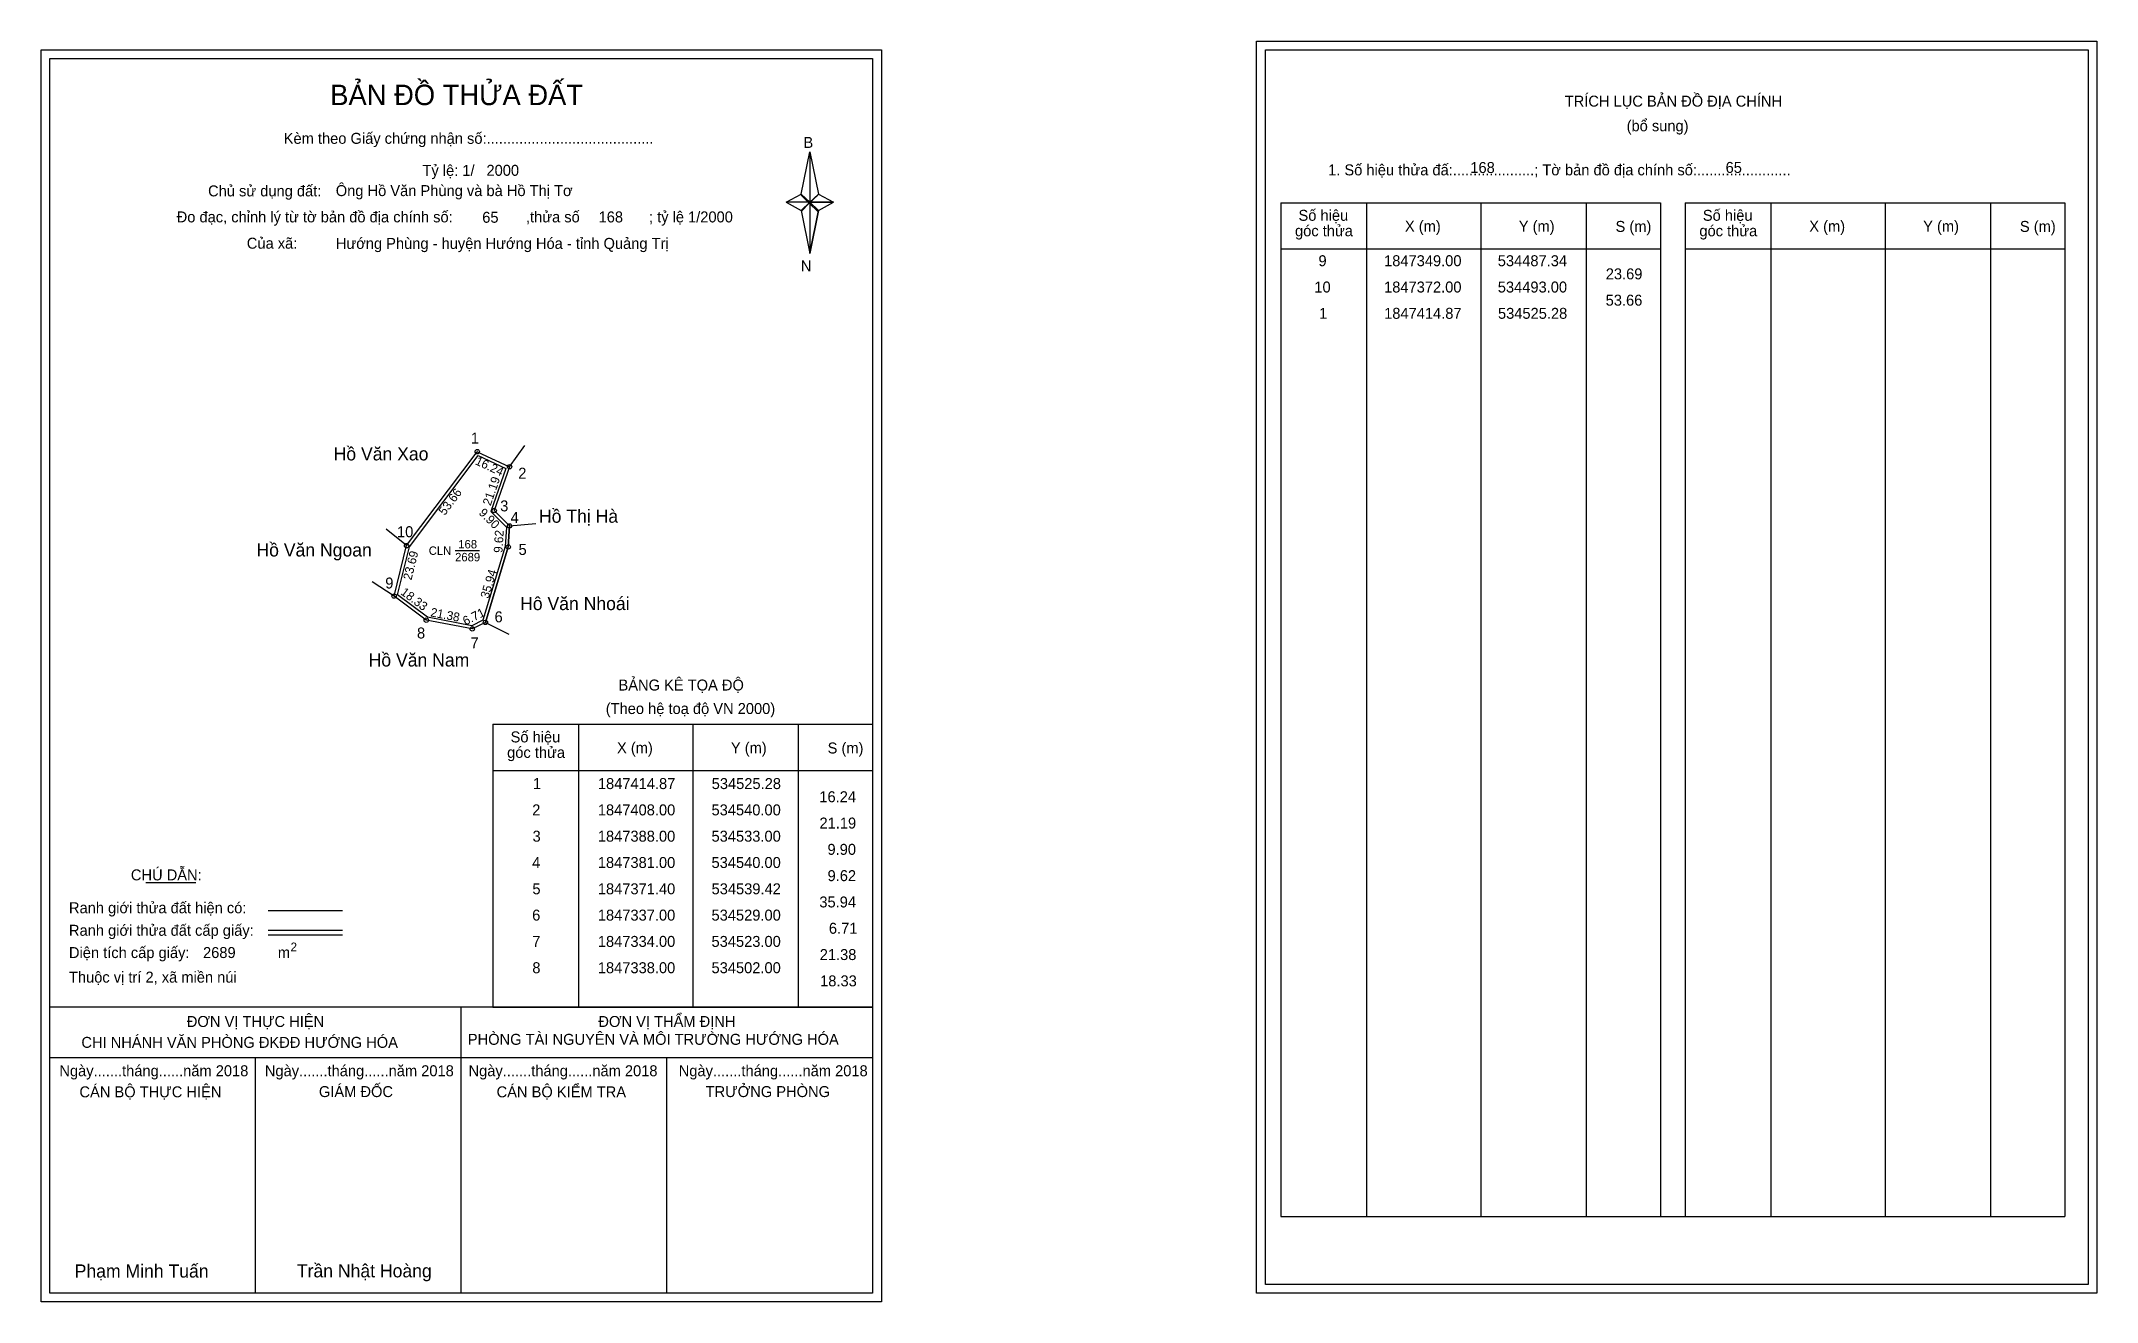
# Model space of a CAD drawing. Extents: x 534326 to 535264, y 1847027 to 1847602.
import ezdxf

# ---------------------------------------------------------------- set-up
doc = ezdxf.new("R2010")
doc.units = 0
for name, color, linetype in [('Level 1', 7, 'Continuous'), ('Level 10', 7, 'Continuous'), ('Level 11', 7, 'Continuous'), ('Level 13', 7, 'Continuous'), ('Level 27', 7, 'Continuous'), ('Level 3', 7, 'Continuous'), ('Level 36', 7, 'Continuous'), ('Level 49', 7, 'Continuous'), ('Level 53', 7, 'Continuous'), ('Level 55', 7, 'Continuous'), ('Level 6', 7, 'Continuous'), ('Level 60', 7, 'Continuous'), ('Level 63', 7, 'Continuous'), ('Level 9', 7, 'Continuous')]:
    doc.layers.add(name, color=color, linetype=linetype)

msp = doc.modelspace()

# ---------------------------------------------------------------- linework, layer by layer
at = {"layer": 'Level 1'}
for p, q in [((534330.26, 1847594.16), (534330.26, 1847594.16)), ((534884.91, 1847598.16), (534884.91, 1847598.16)), ((534673.11, 1847532.4), (534677.04, 1847551.68)), ((534677.04, 1847551.68), (534677.04, 1847528.63)), ((534677.04, 1847551.68), (534680.98, 1847532.4)), ((534666.22, 1847528.63), (534673.11, 1847532.4)), ((534673.11, 1847532.4), (534677.04, 1847528.63)), ((534676.75, 1847528.19), (534673.11, 1847531.96)), ((534677.04, 1847528.63), (534673.11, 1847524.95)), ((534680.68, 1847531.96), (534676.75, 1847528.19)), ((534676.75, 1847528.19), (534680.68, 1847531.96)), ((534680.98, 1847532.4), (534677.04, 1847528.63)), ((534677.04, 1847528.63), (534677.04, 1847505.23)), ((534677.04, 1847528.63), (534687.86, 1847528.63)), ((534677.04, 1847528.63), (534680.98, 1847524.95)), ((534680.98, 1847524.95), (534687.86, 1847528.63)), ((534891.97, 1847528.45), (535065.18, 1847528.45)), ((534931.15, 1847065.92), (534931.15, 1847528.45)), ((534983.3, 1847065.92), (534983.3, 1847528.45)), ((535031.24, 1847528.45), (535031.24, 1847065.92)), ((535065.18, 1847528.45), (535065.18, 1847065.92)), ((535076.49, 1847528.45), (535249.69, 1847528.45)), ((535115.67, 1847065.92), (535115.67, 1847528.45)), ((535167.81, 1847065.92), (535167.81, 1847528.45)), ((535215.76, 1847528.45), (535215.76, 1847065.92)), ((535249.69, 1847528.45), (535249.69, 1847065.92)), ((534676.75, 1847528.19), (534673.11, 1847524.51)), ((534673.11, 1847524.51), (534676.75, 1847528.19)), ((534673.11, 1847524.95), (534677.04, 1847505.23)), ((534680.68, 1847524.51), (534676.75, 1847528.19)), ((534680.98, 1847524.95), (534677.04, 1847505.23)), ((534891.97, 1847507.4), (535065.18, 1847507.4)), ((535076.49, 1847507.4), (535249.69, 1847507.4)), ((534532.45, 1847290.51), (534705.65, 1847290.51)), ((534571.63, 1847161.46), (534571.63, 1847290.51)), ((534623.77, 1847161.46), (534623.77, 1847290.51)), ((534671.72, 1847290.51), (534671.72, 1847161.46)), ((534532.45, 1847269.45), (534705.65, 1847269.45)), ((534374.1, 1847218.29), (534396.9, 1847218.29)), ((534429.83, 1847205.48), (534463.85, 1847205.48)), ((534429.83, 1847196.59), (534463.85, 1847196.59)), ((534429.83, 1847194.4), (534463.85, 1847194.4)), ((534543.92, 1847161.46), (534330.26, 1847161.46)), ((534705.65, 1847161.46), (534495.97, 1847161.46)), ((534517.96, 1847031.01), (534517.96, 1847161.46)), ((534532.45, 1847161.45), (534705.65, 1847161.45)), ((534705.66, 1847138.36), (534330.26, 1847138.36)), ((534424.11, 1847031.01), (534424.11, 1847138.36)), ((534611.81, 1847031.01), (534611.81, 1847138.36)), ((534891.97, 1847065.92), (535249.69, 1847065.92)), ((535260.31, 1847035.01), (535260.31, 1847035.01)), ((534705.65, 1847031.01), (534705.65, 1847031.01))]:
    msp.add_line(p, q, dxfattribs=at)
for points in [[(534673.11, 1847532.4), (534677.04, 1847551.68), (534677.04, 1847528.63)], [(534666.22, 1847528.63), (534673.11, 1847524.95), (534677.04, 1847528.63)], [(534677.04, 1847528.63), (534680.98, 1847532.4), (534687.86, 1847528.63)], [(534677.04, 1847528.63), (534677.04, 1847505.23), (534680.98, 1847524.95)]]:
    msp.add_lwpolyline(points, close=True, dxfattribs=at)
at = {"layer": 'Level 10'}
for p, q in [((534539.42, 1847371.4), (534540, 1847381)), ((534529, 1847337), (534539.42, 1847371.4))]:
    msp.add_line(p, q, dxfattribs=at)
for points in [[(534487.34, 1847349), (534493, 1847372), (534525.28, 1847414.87), (534540, 1847408), (534533, 1847388), (534540, 1847381), (534539.42, 1847371.4), (534529, 1847337), (534523, 1847334), (534502, 1847338)], [(534488.92, 1847349.56), (534494.29, 1847371.39), (534525.72, 1847413.12), (534538.26, 1847407.27), (534531.39, 1847387.63), (534538.56, 1847380.46), (534538.03, 1847371.65), (534527.83, 1847337.98), (534522.8, 1847335.46), (534502.58, 1847339.31)]]:
    msp.add_lwpolyline(points, close=True, dxfattribs=at)
at = {"layer": 'Level 11'}
for centre in [(534525.28, 1847414.87), (534540, 1847408), (534533, 1847388), (534540, 1847381), (534493, 1847372), (534539.42, 1847371.4), (534487.34, 1847349), (534487.34, 1847349), (534502, 1847338), (534523, 1847334), (534529, 1847337)]:
    msp.add_circle(centre, 1, dxfattribs=at)
at = {"layer": 'Level 27'}
for p, q in [((534540, 1847408), (534547.03, 1847417.73)), ((534493, 1847372), (534483.66, 1847379.54)), ((534540, 1847381), (534551.95, 1847382.07)), ((534487.34, 1847349), (534477.27, 1847355.53)), ((534529, 1847337), (534539.73, 1847331.63))]:
    msp.add_line(p, q, dxfattribs=at)
at = {"layer": 'Level 3'}
for p, q in [((534891.97, 1847528.45), (534891.97, 1847065.92)), ((535076.49, 1847528.45), (535076.49, 1847065.92)), ((534532.45, 1847290.51), (534532.45, 1847161.46))]:
    msp.add_line(p, q, dxfattribs=at)
at = {"layer": 'Level 63'}
for points in [[(534326.26, 1847598.16), (534709.66, 1847598.16), (534709.66, 1847027.01), (534326.26, 1847027.01)], [(534330.26, 1847594.16), (534705.66, 1847594.16), (534705.66, 1847031.01), (534330.26, 1847031.01)], [(534880.91, 1847602.16), (535264.31, 1847602.16), (535264.31, 1847031.01), (534880.91, 1847031.01)], [(534884.91, 1847598.16), (535260.31, 1847598.16), (535260.31, 1847035.01), (534884.91, 1847035.01)]]:
    msp.add_lwpolyline(points, close=True, dxfattribs=at)
at = {"layer": 'Level 9'}
msp.add_line((534515.16, 1847369.72), (534526.27, 1847369.72), dxfattribs=at)

# ---------------------------------------------------------------- texts
at = {"layer": 'Level 1'}
for s, height, p in [('BẢN ĐỒ THỬA ĐẤT', 9.3313, (534458.19, 1847572.97)), ('TRÍCH LỤC BẢN ĐỒ ĐỊA CHÍNH', 5, (535021.49, 1847572.28)), ('(bổ sung)', 5, (535049.74, 1847561.04)), ('Kèm theo Giấy chứng nhận số:.........................................', 5, (534436.96, 1847555.31)), ('B', 5, (534674.13, 1847553.43)), ('1. Số hiệu thửa đấ:....................; Tờ bản đồ địa chính số:.......................', 5, (534913.52, 1847540.92)), ('Chủ sử dụng đất:', 5, (534402.44, 1847531.33)), ('Đo đạc, chỉnh lý từ tờ bản đồ địa chính số:                  ,thửa số                 ; tỷ lệ 1/2000', 5, (534388.12, 1847519.47)), ('Số hiệu', 5, (534900, 1847520.19)), ('X (m)', 5, (534948.57, 1847515.24)), ('Y (m)', 5, (535000.52, 1847515.24)), ('S (m)', 5, (535044.68, 1847515.14)), ('Số hiệu', 5, (535084.52, 1847520.19)), ('X (m)', 5, (535133.08, 1847515.24)), ('Y (m)', 5, (535185.04, 1847515.24)), ('S (m)', 5, (535229.19, 1847515.14)), ('Của xã:', 5, (534420.12, 1847507.47)), ('góc thửa', 5, (534898.42, 1847513.13)), ('góc thửa', 5, (535082.93, 1847513.13)), ('N', 5, (534672.93, 1847497.09)), ('BẢNG KÊ TỌA ĐỘ', 5, (534589.72, 1847305.91)), ('(Theo hệ toạ độ VN 2000)', 5, (534583.91, 1847295.19)), ('Số hiệu', 5, (534540.48, 1847282.24)), ('góc thửa', 5, (534538.9, 1847275.18)), ('X (m)', 5, (534589.04, 1847277.29)), ('Y (m)', 5, (534641, 1847277.29)), ('S (m)', 5, (534685.15, 1847277.19)), ('CHÚ DẪN:', 5, (534367.22, 1847219.3)), ('Ranh giới thửa đất hiện có:', 5, (534338.96, 1847204.3)), ('Ranh giới thửa đất cấp giấy:', 5, (534338.96, 1847194.02)), ('2', 4, (534440.06, 1847186.92)), ('Diện tích cấp giấy:', 5, (534338.96, 1847183.86)), ('m', 5, (534434.27, 1847183.9)), ('Thuộc vị trí 2, xã miền núi', 5, (534338.96, 1847172.66)), ('ĐƠN VỊ THỰC HIỆN', 5, (534392.73, 1847152.42)), ('ĐƠN VỊ THẨM ĐỊNH', 5, (534580.53, 1847152.42)), ('CHI NHÁNH VĂN PHÒNG ĐKĐĐ HƯỚNG HÓA', 5, (534344.64, 1847142.9)), ('PHÒNG TÀI NGUYÊN VÀ MÔI TRƯỜNG HƯỚNG HÓA', 5, (534520.98, 1847144.28)), ('Ngày.......tháng......năm 2018', 5, (534334.59, 1847129.95)), ('Ngày.......tháng......năm 2018', 5, (534428.34, 1847129.95)), ('Ngày.......tháng......năm 2018', 5, (534521.29, 1847129.95)), ('Ngày.......tháng......năm 2018', 5, (534617.2, 1847129.95)), ('CÁN BỘ THỰC HIỆN', 5, (534343.76, 1847120.32)), ('GIÁM ĐỐC', 5, (534453.02, 1847120.44)), ('CÁN BỘ KIỂM TRA', 5, (534534.1, 1847120.32)), ('TRƯỞNG PHÒNG', 5, (534629.48, 1847120.44)), ('Phạm Minh Tuấn', 6, (534341.58, 1847038.09)), ('Trần Nhật Hoàng', 6, (534442.96, 1847038.19))]:
    msp.add_text(s, height=height, dxfattribs=at).set_placement(p)
at = {"layer": 'Level 11'}
msp.add_text('Tỷ lệ: 1/', height=5, dxfattribs=at).set_placement((534500.27, 1847540.69))
at = {"layer": 'Level 13'}
for s, p in [('CLN', (534503.14, 1847367.8)), ('168', (534516.62, 1847370.74)), ('2689', (534515.16, 1847364.85))]:
    msp.add_text(s, height=3.84, dxfattribs=at).set_placement(p)
at = {"layer": 'Level 36'}
msp.add_text('.', height=6, dxfattribs=at).set_placement((534556.99, 1847382.45))
at = {"layer": 'Level 49'}
for s, rotation, p in [('16.24', 334.98098, (534524, 1847409.23)), ('53.66', 53.0212, (534510.45, 1847385.52)), ('21.19', 70.70995, (534531.36, 1847389.96)), ('9.90', 315, (534525.69, 1847386.66)), ('9.62', 86.54258, (534536.75, 1847368.6)), ('23.69', 76.17496, (534495.23, 1847356.01)), ('35.94', 73.14807, (534530.42, 1847347.59)), ('18.33', 323.1176, (534489.97, 1847350.07)), ('21.38', 349.2157, (534503.69, 1847339.78)), ('6.71', 26.56505, (534519.88, 1847335.52))]:
    msp.add_text(s, height=4, rotation=rotation, dxfattribs=at).set_placement(p)
at = {"layer": 'Level 53'}
for s, p in [('9', (534909.12, 1847499.48)), ('1847349.00', (534939.06, 1847499.48)), ('534487.34', (534990.94, 1847499.48)), ('10', (534907.25, 1847487.48)), ('1847372.00', (534939.06, 1847487.48)), ('534493.00', (534990.95, 1847487.48)), ('23.69', (535040.21, 1847493.48)), ('53.66', (535040.17, 1847481.48)), ('1', (534909.42, 1847475.48)), ('1847414.87', (534939.09, 1847475.48)), ('534525.28', (534991.03, 1847475.48)), ('1', (534550.65, 1847260.95)), ('1847414.87', (534580.32, 1847260.95)), ('534525.28', (534632.25, 1847260.95)), ('16.24', (534681.37, 1847254.95)), ('2', (534550.35, 1847248.95)), ('1847408.00', (534580.29, 1847248.95)), ('534540.00', (534632.17, 1847248.95)), ('21.19', (534681.43, 1847242.95)), ('3', (534550.5, 1847236.95)), ('1847388.00', (534580.29, 1847236.95)), ('534533.00', (534632.17, 1847236.95)), ('4', (534550.32, 1847224.95)), ('1847381.00', (534580.29, 1847224.95)), ('534540.00', (534632.17, 1847224.95)), ('9.90', (534685.08, 1847230.95)), ('9.62', (534685.12, 1847218.95)), ('5', (534550.44, 1847212.95)), ('1847371.40', (534580.29, 1847212.95)), ('534539.42', (534632.19, 1847212.95)), ('35.94', (534681.37, 1847206.95)), ('6', (534550.33, 1847200.95)), ('1847337.00', (534580.29, 1847200.95)), ('534529.00', (534632.17, 1847200.95)), ('7', (534550.36, 1847188.95)), ('1847334.00', (534580.29, 1847188.95)), ('534523.00', (534632.17, 1847188.95)), ('6.71', (534685.72, 1847194.95)), ('8', (534550.4, 1847176.95)), ('1847338.00', (534580.29, 1847176.95)), ('534502.00', (534632.17, 1847176.95)), ('21.38', (534681.54, 1847182.95)), ('18.33', (534681.73, 1847170.95))]:
    msp.add_text(s, height=5, dxfattribs=at).set_placement(p)
at = {"layer": 'Level 55'}
for s, height, p in [('164', 0.22, (534525.04, 1847414.65)), ('1', 0.8, (534525.06, 1847414.87)), ('2', 0.8, (534539.73, 1847408)), ('164', 0.22, (534539.76, 1847407.78)), ('0', 0.22, (534539.92, 1847407.78)), ('3', 0.8, (534532.75, 1847388)), ('0', 0.22, (534532.92, 1847387.78)), ('4', 0.8, (534539.72, 1847381)), ('0', 0.22, (534539.92, 1847380.78)), ('0', 0.22, (534539.92, 1847380.78)), ('0', 0.22, (534539.92, 1847380.78)), ('10', 0.8, (534492.43, 1847372)), ('164', 0.22, (534492.76, 1847371.78)), ('167', 0.22, (534492.76, 1847371.78)), ('5', 0.8, (534539.16, 1847371.4)), ('0', 0.22, (534539.34, 1847371.18)), ('0', 0.22, (534539.34, 1847371.18)), ('9', 0.8, (534487.07, 1847349)), ('169', 0.22, (534487.1, 1847348.78)), ('167', 0.22, (534487.1, 1847348.78)), ('169', 0.22, (534487.1, 1847348.78)), ('8', 0.8, (534501.74, 1847338)), ('169', 0.22, (534501.76, 1847337.78)), ('169', 0.22, (534501.76, 1847337.78)), ('7', 0.8, (534522.73, 1847334)), ('169', 0.22, (534522.76, 1847333.78)), ('169', 0.22, (534522.76, 1847333.78)), ('6', 0.8, (534528.73, 1847337)), ('169', 0.22, (534528.76, 1847336.78)), ('169', 0.22, (534528.76, 1847336.78)), ('0', 0.22, (534528.92, 1847336.78)), ('0', 0.22, (534528.92, 1847336.78))]:
    msp.add_text(s, height=height, dxfattribs=at).set_placement(p)
at = {"layer": 'Level 6'}
for s, p in [('Ông Hồ Văn Phùng và bà Hồ Thị Tơ', (534460.71, 1847531.46)), ('2000', (534529.47, 1847540.73)), ('168', (534978.42, 1847542)), ('65', (535094.91, 1847542.04)), ('65', (534527.55, 1847519.29)), ('168', (534580.63, 1847519.45)), ('Hướng Phùng - huyện Hướng Hóa - tỉnh Quảng Trị', (534460.73, 1847507.38)), ('2689', (534400.14, 1847183.87))]:
    msp.add_text(s, height=5, dxfattribs=at).set_placement(p)
at = {"layer": 'Level 60'}
for s, p in [('Hồ Văn Xao', (534459.74, 1847410.89)), ('Hồ Thị Hà', (534553.43, 1847382.45)), ('Hồ Văn Ngoan', (534424.52, 1847367.06)), ('Hô Văn Nhoái', (534544.83, 1847342.6)), ('Hồ Văn Nam', (534475.71, 1847316.86))]:
    msp.add_text(s, height=6, dxfattribs=at).set_placement(p)
at = {"layer": 'Level 9'}
for s, p in [('1', (534522.34, 1847418.58)), ('2', (534543.98, 1847402.54)), ('3', (534535.73, 1847387.63)), ('10', (534488.65, 1847375.85)), ('4', (534540.46, 1847382.32)), ('5', (534544.12, 1847367.77)), ('9', (534483.29, 1847352.45)), ('6', (534533.17, 1847337.03)), ('8', (534497.78, 1847329.65)), ('7', (534522.2, 1847325.16))]:
    msp.add_text(s, height=5, dxfattribs=at).set_placement(p)

doc.saveas('drawing.dxf')
